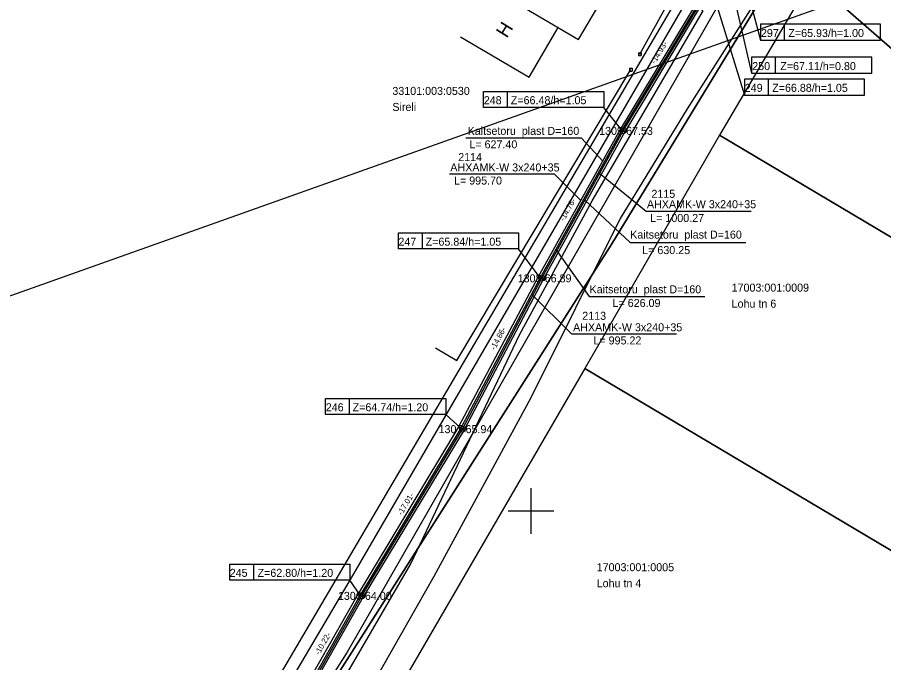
# Model space of a CAD drawing. Extents: x 631631 to 644427, y 6452979 to 6467827.
# Drawn here: x 641505.1 to 641580.8, y 6457886.7 to 6457943.1 of the extents above; entities that cross this region are included whole.
import ezdxf

# ---------------------------------------------------------------- set-up
doc = ezdxf.new("R2010")
doc.units = 0
for name, color, linetype in [('ABIJOONIS', 7, 'Continuous'), ('AED', 7, 'Continuous'), ('HOONE', 7, 'Continuous'), ('JOONSIDE', 7, 'Continuous'), ('KOORDPUNKT', 7, 'Continuous'), ('KPKAABEL', 7, 'Continuous'), ('MOOTKORG', 7, 'Continuous'), ('MOOTMPUNKT', 7, 'Continuous'), ('MOOTNR', 7, 'Continuous'), ('MOOTPIIR', 7, 'Continuous'), ('PIIR', 7, 'Continuous'), ('PIIRASULA', 7, 'Continuous'), ('SITRASS', 7, 'Continuous'), ('TEE', 7, 'Continuous'), ('VORK', 7, 'Continuous'), ('VORMISTUS', 7, 'Continuous')]:
    doc.layers.add(name, color=color, linetype=linetype)

msp = doc.modelspace()

# ---------------------------------------------------------------- linework, layer by layer
at = {"layer": 'ABIJOONIS'}
for points in [[(641567.822, 6457949.571), (641570.067, 6457941.118)], [(641567.054, 6457947.867), (641569.289, 6457938.229)], [(641565.667, 6457946.043), (641568.671, 6457936.329)], [(641570.067, 6457941.118), (641580.567, 6457941.118), (641580.567, 6457942.518), (641570.067, 6457942.518), (641570.067, 6457941.118)], [(641572.167, 6457941.118), (641572.167, 6457942.518)], [(641569.289, 6457938.229), (641579.789, 6457938.229), (641579.789, 6457939.629), (641569.289, 6457939.629), (641569.289, 6457938.229)], [(641571.389, 6457938.229), (641571.389, 6457939.629)], [(641568.671, 6457936.329), (641579.171, 6457936.329), (641579.171, 6457937.729), (641568.671, 6457937.729), (641568.671, 6457936.329)], [(641570.771, 6457936.329), (641570.771, 6457937.729)], [(641557.942, 6457933.273), (641556.358, 6457935.248), (641545.858, 6457935.248), (641545.858, 6457936.648), (641556.358, 6457936.648), (641556.358, 6457935.248)], [(641547.958, 6457935.248), (641547.958, 6457936.648)], [(641550.8, 6457920.36), (641548.914, 6457922.889), (641538.414, 6457922.889), (641538.414, 6457924.289), (641548.914, 6457924.289), (641548.914, 6457922.889)], [(641540.514, 6457922.889), (641540.514, 6457924.289)], [(641543.87, 6457907.215), (641542.547, 6457908.423), (641532.047, 6457908.423), (641532.047, 6457909.823), (641542.547, 6457909.823), (641542.547, 6457908.423)], [(641534.147, 6457908.423), (641534.147, 6457909.823)], [(641535.075, 6457892.651), (641534.167, 6457893.957), (641523.667, 6457893.957), (641523.667, 6457895.357), (641534.167, 6457895.357), (641534.167, 6457893.957)], [(641525.767, 6457893.957), (641525.767, 6457895.357)]]:
    msp.add_lwpolyline(points, dxfattribs=at)
at = {"layer": 'AED'}
for p, q in [((641559.52, 6457939.9), (641562.376, 6457945.096)), ((641559.395, 6457940.025), (641559.395, 6457939.775)), ((641559.395, 6457940.025), (641559.645, 6457940.025)), ((641559.645, 6457940.025), (641559.645, 6457939.775)), ((641559.395, 6457939.775), (641559.645, 6457939.775)), ((641558.605, 6457938.675), (641558.605, 6457938.425)), ((641558.605, 6457938.675), (641558.855, 6457938.675)), ((641558.605, 6457938.425), (641558.855, 6457938.425)), ((641558.855, 6457938.675), (641558.855, 6457938.425))]:
    msp.add_line(p, q, dxfattribs=at)
msp.add_lwpolyline([(641541.655, 6457914.232), (641543.52, 6457913.13), (641558.73, 6457938.55)], dxfattribs=at)
at = {"layer": 'HOONE'}
for points in [[(641546.396, 6457945.752), (641554.166, 6457941.192), (641557.441, 6457946.772), (641556.601, 6457947.265), (641557.36, 6457948.558), (641557.259, 6457948.637), (641558.698, 6457951.252), (641549.273, 6457957.642), (641546.76, 6457953.936)], [(641543.851, 6457941.415), (641549.845, 6457937.898), (641552.39, 6457942.235)]]:
    msp.add_lwpolyline(points, dxfattribs=at)
at = {"layer": 'KOORDPUNKT'}
for centre, radius in [((641558.058, 6457933.201), 0.25), ((641558.058, 6457933.201), 0.025), ((641558.058, 6457933.201), 0.0221), ((641558.058, 6457933.201), 0.0191), ((641558.058, 6457933.201), 0.0161), ((641558.058, 6457933.201), 0.0132), ((641558.058, 6457933.201), 0.0102), ((641558.058, 6457933.201), 0.00726), ((641558.058, 6457933.201), 0.0043), ((641550.941, 6457920.318), 0.25), ((641550.941, 6457920.318), 0.025), ((641550.941, 6457920.318), 0.0221), ((641550.941, 6457920.318), 0.0191), ((641550.941, 6457920.318), 0.0161), ((641550.941, 6457920.318), 0.0132), ((641550.941, 6457920.318), 0.0102), ((641550.941, 6457920.318), 0.00726), ((641550.941, 6457920.318), 0.0043), ((641544.022, 6457907.142), 0.25), ((641544.022, 6457907.142), 0.025), ((641544.022, 6457907.142), 0.0221), ((641544.022, 6457907.142), 0.0191), ((641544.022, 6457907.142), 0.0161), ((641544.022, 6457907.142), 0.0132), ((641544.022, 6457907.142), 0.0102), ((641544.022, 6457907.142), 0.00726), ((641544.022, 6457907.142), 0.0043), ((641535.224, 6457892.578), 0.25), ((641535.224, 6457892.578), 0.025), ((641535.224, 6457892.578), 0.0221), ((641535.224, 6457892.578), 0.0191), ((641535.224, 6457892.578), 0.0161), ((641535.224, 6457892.578), 0.0132), ((641535.224, 6457892.578), 0.0102), ((641535.224, 6457892.578), 0.00726), ((641535.224, 6457892.578), 0.0043)]:
    msp.add_circle(centre, radius, dxfattribs=at)
at = {"layer": 'KPKAABEL'}
for points in [[(641500.683, 6458014.249), (641506.606, 6458009.061), (641511.675, 6458004.465), (641512.759, 6458001.99), (641517.499, 6457998.552), (641519.886, 6457995.894), (641524.888, 6457990.794), (641529.974, 6457985.652), (641541.333, 6457975.396), (641552.887, 6457965.984), (641563.674, 6457956.886), (641567.321, 6457952.162), (641568.129, 6457950.728), (641567.669, 6457949.668), (641565.528, 6457946.143), (641557.8, 6457933.307), (641550.641, 6457920.442), (641543.663, 6457907.34), (641534.886, 6457892.749), (641529.835, 6457883.845)], [(641500.683, 6458014.249), (641506.606, 6458009.061), (641511.675, 6458004.465), (641512.759, 6458001.99), (641517.499, 6457998.552), (641519.886, 6457995.894), (641524.888, 6457990.794), (641529.974, 6457985.652), (641541.333, 6457975.396), (641552.887, 6457965.984), (641563.674, 6457956.886), (641567.321, 6457952.162), (641568.129, 6457950.728), (641567.669, 6457949.668), (641565.528, 6457946.143), (641557.8, 6457933.307), (641550.641, 6457920.442), (641543.663, 6457907.34), (641534.886, 6457892.749), (641529.835, 6457883.845)], [(641500.966, 6458014.301), (641506.708, 6458009.341), (641513.747, 6458002.847), (641517.59, 6457998.625), (641519.955, 6457996.028), (641530.099, 6457985.8), (641541.306, 6457975.724), (641552.993, 6457966.068), (641563.783, 6457957.047), (641566.817, 6457953.236), (641567.545, 6457952.308), (641568.213, 6457951.437), (641568.306, 6457950.921), (641567.822, 6457949.571), (641565.667, 6457946.043), (641557.942, 6457933.273), (641550.8, 6457920.36), (641543.87, 6457907.215), (641535.075, 6457892.651), (641530.058, 6457883.752)], [(641500.966, 6458014.301), (641506.708, 6458009.341), (641513.747, 6458002.847), (641517.59, 6457998.625), (641519.955, 6457996.028), (641530.099, 6457985.8), (641541.306, 6457975.724), (641552.993, 6457966.068), (641563.783, 6457957.047), (641566.817, 6457953.236), (641567.545, 6457952.308), (641568.213, 6457951.437), (641568.306, 6457950.921), (641567.822, 6457949.571), (641565.667, 6457946.043), (641557.942, 6457933.273), (641550.8, 6457920.36), (641543.87, 6457907.215), (641535.075, 6457892.651), (641530.058, 6457883.752)], [(641530.2, 6457883.691), (641535.224, 6457892.578), (641544.022, 6457907.142), (641550.941, 6457920.318), (641558.058, 6457933.201), (641565.809, 6457946.013), (641567.054, 6457947.867), (641567.932, 6457949.445), (641568.468, 6457951.034), (641567.803, 6457952.529), (641567.236, 6457953.503), (641563.803, 6457957.243), (641553.087, 6457966.156), (641541.416, 6457975.814), (641530.223, 6457985.971), (641520.12, 6457996.147), (641517.709, 6457998.688), (641513.861, 6458002.91), (641506.822, 6458009.51), (641501.056, 6458014.404)], [(641530.2, 6457883.691), (641535.224, 6457892.578), (641544.022, 6457907.142), (641550.941, 6457920.318), (641558.058, 6457933.201), (641565.809, 6457946.013), (641567.054, 6457947.867), (641567.932, 6457949.445), (641568.468, 6457951.034), (641567.803, 6457952.529), (641567.236, 6457953.503), (641563.803, 6457957.243), (641553.087, 6457966.156), (641541.416, 6457975.814), (641530.223, 6457985.971), (641520.12, 6457996.147), (641517.709, 6457998.688), (641513.861, 6458002.91), (641506.822, 6458009.51), (641501.056, 6458014.404)], [(641556.272, 6457930.56), (641554.427, 6457932.569), (641544.313, 6457932.569)], [(641554.36, 6457927.126), (641552.052, 6457929.41), (641542.883, 6457929.41)], [(641556.008, 6457929.49), (641560.074, 6457926.189), (641569.243, 6457926.189)], [(641554.72, 6457927.158), (641558.676, 6457923.439), (641568.79, 6457923.439)], [(641552.163, 6457922.823), (641555.1, 6457918.736), (641565.214, 6457918.736)], [(641550.05, 6457918.937), (641553.557, 6457915.468), (641562.726, 6457915.468)]]:
    msp.add_lwpolyline(points, dxfattribs=at)
at = {"layer": 'MOOTMPUNKT'}
for centre in [(641558.058, 6457933.201), (641550.941, 6457920.318), (641544.022, 6457907.142), (641535.224, 6457892.578)]:
    msp.add_circle(centre, 0.1, dxfattribs=at)
at = {"layer": 'MOOTPIIR'}
for points in [[(641520.521, 6457870.788), (641534.317, 6457894.165), (641566.507, 6457949.54), (641567.045, 6457951.469), (641563.89, 6457955.032), (641561.65, 6457954.319), (641558.8, 6457956.457), (641556.358, 6457956.457), (641554.526, 6457954.726), (641551.574, 6457955.337), (641555.645, 6457958.594), (641558.902, 6457957.882), (641561.549, 6457956.762), (641556.358, 6457961.648), (641538.342, 6457976.711), (641527.553, 6457986.584), (641522.566, 6457982.106), (641521.141, 6457983.531), (641526.128, 6457988.009), (641516.561, 6457998.188), (641511.573, 6458001.648), (641510.861, 6458004.091), (641500.784, 6458013.15)], [(641568.998, 6457948.774), (641533.934, 6457887.65), (641508.194, 6457847.381)]]:
    msp.add_lwpolyline(points, dxfattribs=at)
at = {"layer": 'PIIR'}
for points in [[(641566.87, 6457951.66), (641533.09, 6457980.62), (641507.44, 6457959.09), (641480.81, 6457949.08), (641507.79, 6457851.19)], [(641620.88, 6457930.61), (641581.14, 6457954.72), (641574.53, 6457946.51), (641612.25, 6457913.61)], [(641612.26, 6457913.6), (641574.51, 6457946.51), (641566.48, 6457932.83), (641609.02, 6457907.54)], [(641597.93, 6457886.79), (641609.02, 6457907.54), (641566.48, 6457932.83), (641554.71, 6457912.45)], [(641536.62, 6457881.31), (641582.16, 6457857.33), (641597.93, 6457886.79), (641554.71, 6457912.45)]]:
    msp.add_lwpolyline(points, close=True, dxfattribs=at)
at = {"layer": 'PIIRASULA'}
for points in [[(642127.55, 6458270.22), (642042.65, 6458237.45), (641996.31, 6458195.91), (641912.23, 6458164.3), (641876.48, 6458160.82), (641864.73, 6458176.05), (641857.78, 6458180.18), (641841.23, 6458179.36), (641730.51, 6458141.46), (641704.69, 6458127.89), (641673.41, 6458101.9), (641659.84, 6458091.81), (641557.06, 6457923.32), (641464.04, 6457777.35), (641439.52, 6457734.42), (641390.89, 6457681.19), (641379.87, 6457667.52), (641364.23, 6457667.49), (641352, 6457665), (641347.97, 6457658.61)], [(641464.04, 6457777.35), (641557.06, 6457923.32), (641659.84, 6458091.81), (641673.41, 6458101.9), (641704.69, 6458127.89), (641730.51, 6458141.46), (641841.23, 6458179.36), (641857.78, 6458180.18), (641864.73, 6458176.05), (641876.48, 6458160.82), (641912.23, 6458164.3), (641996.31, 6458195.91), (642042.65, 6458237.45), (642127.55, 6458270.22)]]:
    msp.add_lwpolyline(points, dxfattribs=at)
at = {"layer": 'SITRASS'}
msp.add_lwpolyline([(641501.165, 6458014.462), (641506.929, 6458009.571), (641513.979, 6458003.093), (641520.148, 6457996.242), (641525.148, 6457991.224), (641530.331, 6457985.969), (641541.55, 6457975.841), (641553.041, 6457966.313), (641564.042, 6457957.149), (641567.345, 6457953.64), (641568.028, 6457952.535), (641568.638, 6457951.05), (641568.132, 6457949.319), (641565.888, 6457945.925), (641558.216, 6457933.126), (641551.085, 6457920.271), (641544.159, 6457907.085), (641535.337, 6457892.507), (641530.324, 6457883.652)], dxfattribs=at)
at = {"layer": 'TEE'}
for points in [[(641582.14, 6457946.21), (641580.84, 6457947.68), (641576.793, 6457949.961), (641574.86, 6457950.75), (641573.6, 6457950.56), (641570.792, 6457946.371), (641563.663, 6457935.132), (641557.813, 6457925.53), (641549.98, 6457909.88), (641541.499, 6457894.281), (641534.957, 6457882.728), (641519.839, 6457857.9), (641515.64, 6457850.44), (641509.87, 6457841.63), (641507.629, 6457837.975), (641507.09, 6457836.258), (641507.22, 6457835.564)], [(641500.294, 6457851.564), (641502.55, 6457842.54), (641503.24, 6457841.82), (641504.09, 6457841.8), (641506.38, 6457842.7), (641507.31, 6457843.33), (641513.49, 6457852.49), (641532.646, 6457883.608), (641539.511, 6457895.368), (641549.003, 6457915.391), (641555.353, 6457927.089), (641565.068, 6457943.695), (641562.538, 6457945.153)]]:
    msp.add_lwpolyline(points, dxfattribs=at)
at = {"layer": 'VORK'}
for p, q in [((641550, 6457902), (641550, 6457898)), ((641550, 6457902), (641550, 6457898)), ((641548, 6457900), (641552, 6457900)), ((641548, 6457900), (641552, 6457900))]:
    msp.add_line(p, q, dxfattribs=at)
at = {"layer": 'VORMISTUS'}
msp.add_lwpolyline([(641335.811, 6458291.853), (641471.026, 6458339.908), (641607.657, 6457955.466), (641472.443, 6457907.41)], close=True, dxfattribs=at)

# ---------------------------------------------------------------- texts
at = {"layer": 'ABIJOONIS'}
for s, p in [('297', (641570.102, 6457941.398)), ('Z=65.93/h=1.00', (641572.5, 6457941.398)), ('250', (641569.342, 6457938.509)), ('Z=67.11/h=0.80', (641571.792, 6457938.509)), ('249', (641568.689, 6457936.609)), ('Z=66.88/h=1.05', (641571.086, 6457936.609)), ('248', (641545.875, 6457935.528)), ('Z=66.48/h=1.05', (641548.238, 6457935.528)), ('247', (641538.414, 6457923.169)), ('Z=65.84/h=1.05', (641540.794, 6457923.169)), ('246', (641532.065, 6457908.703)), ('Z=64.74/h=1.20', (641534.41, 6457908.703)), ('245', (641523.667, 6457894.237)), ('Z=62.80/h=1.20', (641526.1, 6457894.237))]:
    msp.add_text(s, height=0.7, dxfattribs=at).set_placement(p)
at = {"layer": 'HOONE'}
msp.add_text('H', height=1.2, rotation=58.33064, dxfattribs=at).set_placement((641547.894, 6457941.239))
at = {"layer": 'JOONSIDE'}
for s, rotation, p in [('-14.93-', 58.82691, (641560.858, 6457939.019)), ('-14.76-', 61.05574, (641552.91, 6457925.278)), ('-14.86-', 62.20061, (641546.852, 6457914.014)), ('-17.01-', 58.87232, (641538.717, 6457899.58)), ('-10.22-', 60.58578, (641531.501, 6457887.368))]:
    msp.add_text(s, height=0.5, rotation=rotation, dxfattribs=at).set_placement(p)
at = {"layer": 'KPKAABEL'}
for s, p in [('Kaitsetoru  plast D=160', (641544.465, 6457932.851)), ('L= 627.40', (641544.618, 6457931.672)), ('2114', (641543.642, 6457930.564)), ('AHXAMK-W 3x240+35', (641542.951, 6457929.655)), ('L= 995.70', (641543.275, 6457928.512)), ('2115', (641560.531, 6457927.35)), ('AHXAMK-W 3x240+35', (641560.138, 6457926.443)), ('L= 1000.27', (641560.425, 6457925.24)), ('Kaitsetoru  plast D=160', (641558.676, 6457923.789)), ('L= 630.25', (641559.725, 6457922.435)), ('Kaitsetoru  plast D=160', (641555.125, 6457919.01)), ('L= 626.09', (641557.131, 6457917.812)), ('2113', (641554.484, 6457916.693)), ('AHXAMK-W 3x240+35', (641553.682, 6457915.692)), ('L= 995.22', (641555.462, 6457914.544))]:
    msp.add_text(s, height=0.7, dxfattribs=at).set_placement(p)
at = {"layer": 'MOOTKORG'}
for s, p in [(' 67.53', (641558.058, 6457932.851)), (' 66.89', (641550.941, 6457919.968)), (' 65.94', (641544.022, 6457906.792)), (' 64.00', (641535.224, 6457892.228))]:
    msp.add_text(s, height=0.7, dxfattribs=at).set_placement(p)
at = {"layer": 'MOOTNR'}
for s, p in [('1309 ', (641555.958, 6457932.851)), ('1308 ', (641548.841, 6457919.968)), ('1307 ', (641541.922, 6457906.792)), ('1306 ', (641533.124, 6457892.228))]:
    msp.add_text(s, height=0.7, dxfattribs=at).set_placement(p)
at = {"layer": 'PIIR'}
for s, p in [('33101:003:0530', (641537.885, 6457936.342)), ('Sireli', (641537.885, 6457934.942)), ('17003:001:0009', (641567.541, 6457919.156)), ('Lohu tn 6', (641567.541, 6457917.756)), ('17003:001:0005', (641555.746, 6457894.73)), ('Lohu tn 4', (641555.746, 6457893.33))]:
    msp.add_text(s, height=0.7, dxfattribs=at).set_placement(p)

doc.saveas('drawing.dxf')
